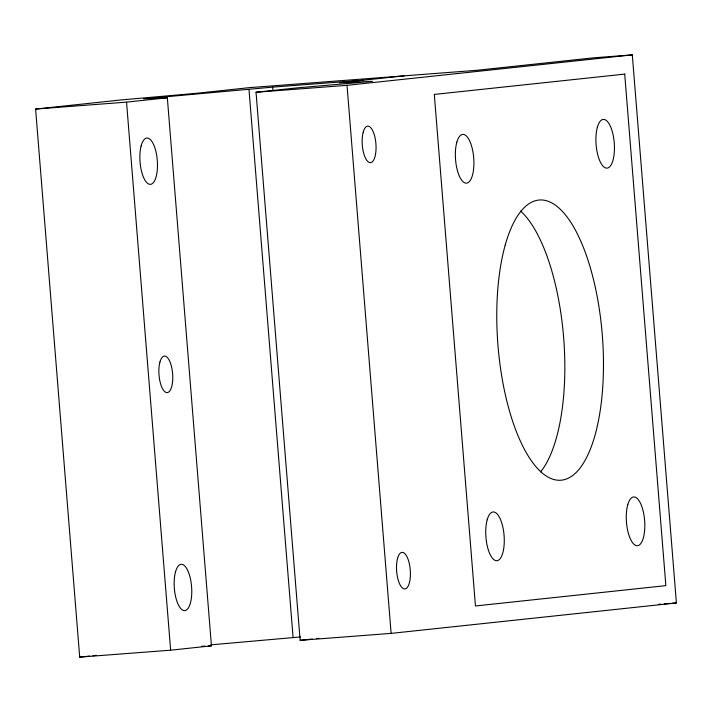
<?xml version="1.0" encoding="UTF-8"?>
<svg xmlns="http://www.w3.org/2000/svg" width="712" height="712" viewBox="0 0 712 712"><rect width="100%" height="100%" fill="white"/><g stroke="black" fill="none" stroke-linecap="round" stroke-linejoin="round"><path stroke-width="1.07" d="M363.075 80.234L272.643 87.131L143.619 98.79L167.338 97.775L211.437 645.837L170.64 650.198L79.7 657.123L35.6 109.061L120.613 99.983L196.005 93.343L249.431 87.638L476.31 70.346L593.719 57.814L632.301 54.877L676.4 602.939L391.119 633.386L300.135 640.328L256.035 92.257L296.842 87.905L372.492 81.346L339.446 82.761L404.38 75.828M35.6 109.061L126.54 102.127L167.338 97.775M256.035 92.257L347.029 85.324L632.301 54.877M79.7 657.123L89.632 656.063M92.943 655.716L96.254 655.36M210.77 644.858L300.624 636.92M300.135 640.328L312.265 639.029M316.671 638.557L318.878 638.326M658.76 604.283L660.967 604.114M664.269 603.865L669.787 603.447M671.986 603.278L676.4 602.939M201.736 646.256L204.967 646.113M208.207 645.98L211.437 645.837M347.029 85.324L391.119 633.386M272.643 87.131L272.91 90.451M249.004 89.65L293.104 637.721M126.54 102.127L170.64 650.198M520.623 211.072A140.522 52.412 85.6 0 1 563.744 338.921A140.522 52.412 85.6 0 1 540.559 471.914M624.709 74.11L434.302 94.429L475.456 605.965L665.862 585.638L624.709 74.11M175.553 571.745A23.22 8.66 85.6 0 0 182.53 610.051A23.22 8.66 85.6 0 0 190.798 580.583A23.22 8.66 85.6 0 0 175.553 571.745M141.118 145.987A23.22 8.66 85.6 0 0 148.496 183.918A23.22 8.66 85.6 0 0 156.382 153.659A23.22 8.66 85.6 0 0 141.118 145.987M397.599 558.253A18.325 6.835 85.6 0 0 403.108 588.486A18.325 6.835 85.6 0 0 409.64 565.221A18.325 6.835 85.6 0 0 397.599 558.253M363.253 131.978A18.325 6.835 85.6 0 0 368.763 162.22A18.325 6.835 85.6 0 0 375.286 138.956A18.325 6.835 85.6 0 0 363.253 131.978M159.969 361.918A18.325 6.835 85.6 0 0 165.478 392.161A18.325 6.835 85.6 0 0 172.001 368.896A18.325 6.835 85.6 0 0 159.969 361.918M456.828 142.213A24.439 9.114 85.6 0 0 464.171 182.539A24.439 9.114 85.6 0 0 472.875 151.514A24.439 9.114 85.6 0 0 456.828 142.213M597.368 127.217A24.439 9.114 85.6 0 0 604.711 167.534A24.439 9.114 85.6 0 0 613.415 136.517A24.439 9.114 85.6 0 0 597.368 127.217M627.744 504.772A24.439 9.114 85.6 0 0 635.086 545.098A24.439 9.114 85.6 0 0 643.79 514.073A24.439 9.114 85.6 0 0 627.744 504.772M487.204 519.778A24.439 9.114 85.6 0 0 494.546 560.095A24.439 9.114 85.6 0 0 503.251 529.078A24.439 9.114 85.6 0 0 487.204 519.778M505.253 244.928A140.522 52.412 85.6 0 0 547.475 476.764A140.522 52.412 85.6 0 0 597.528 298.408A140.522 52.412 85.6 0 0 505.253 244.928"/></g></svg>
